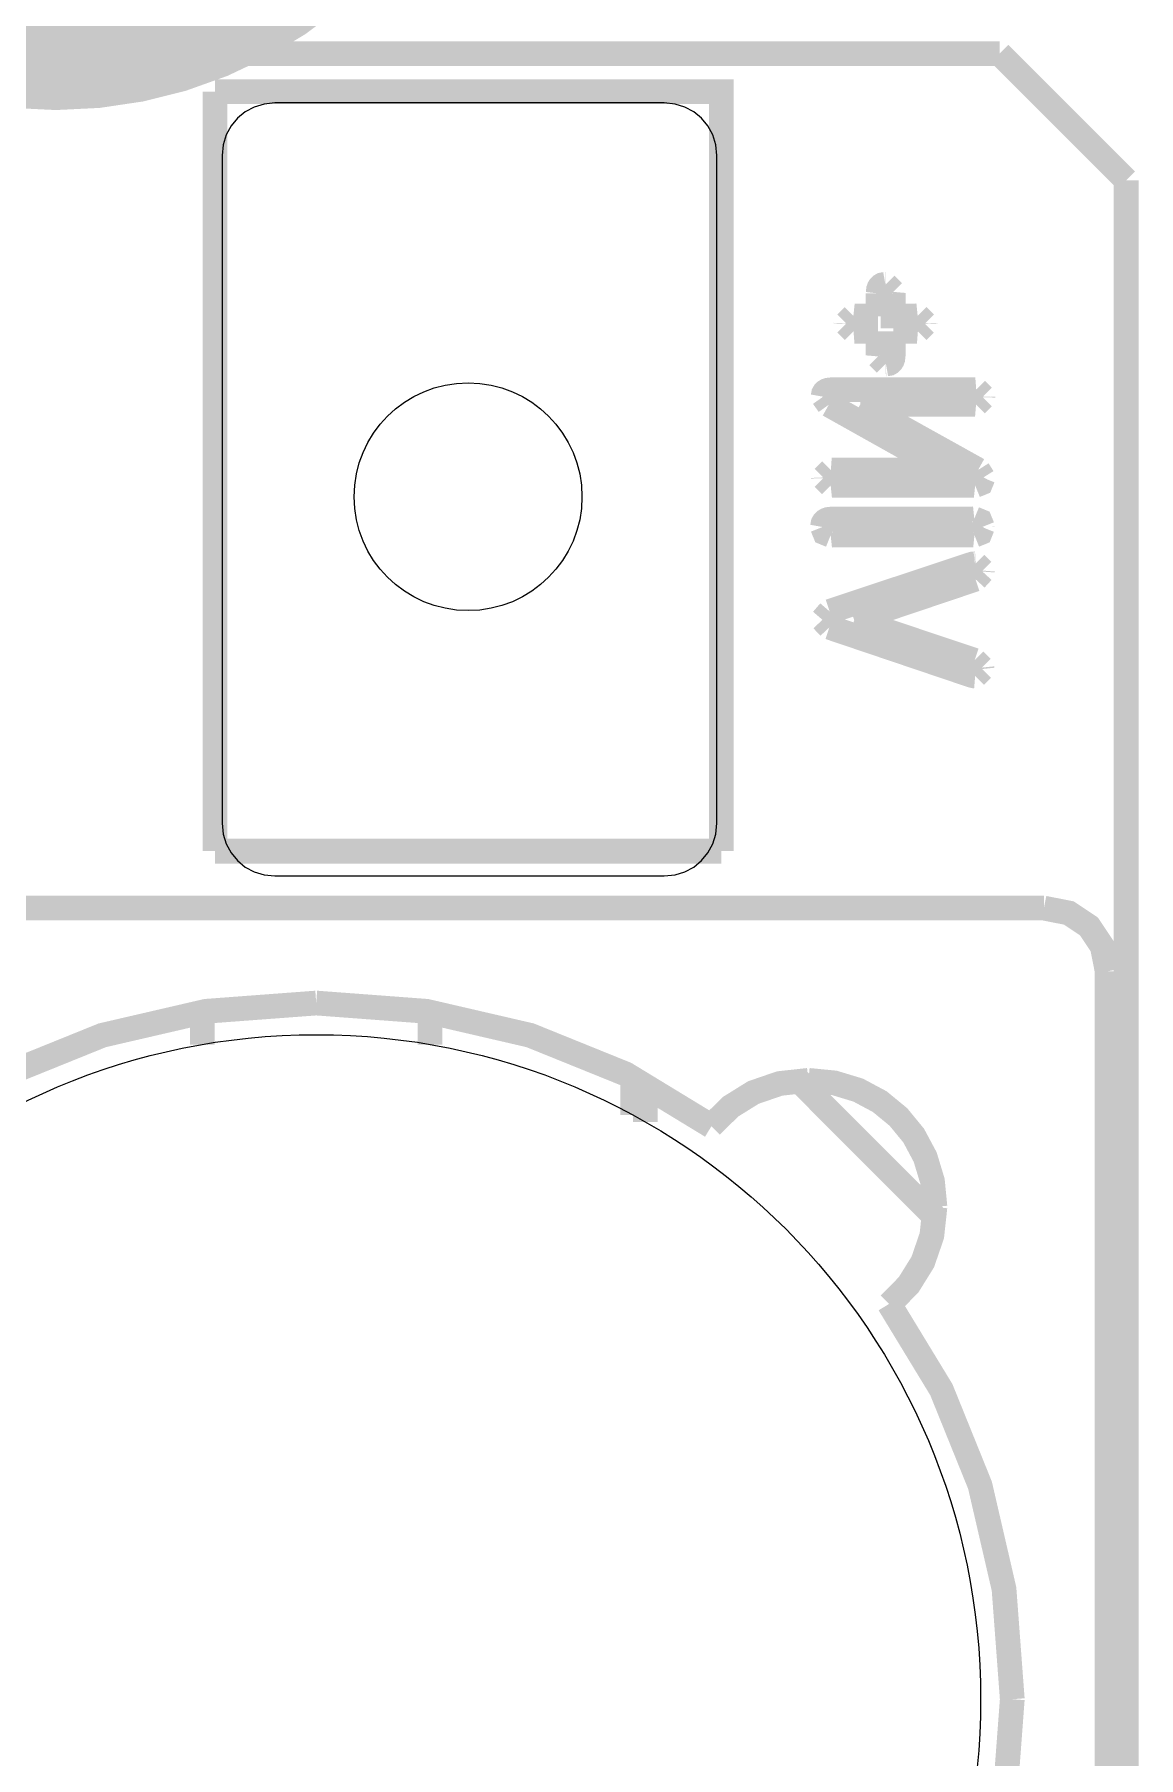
# Model space of a CAD drawing. Header units: inches. Extents: x 15 to 154, y 10 to 111.
# Drawn here: x 129.18 to 129.903, y 101.315 to 102.444 of the extents above; entities that cross this region are included whole.
import ezdxf

# ---------------------------------------------------------------- set-up
doc = ezdxf.new("R2010")
doc.units = ezdxf.units.IN
doc.header["$MEASUREMENT"] = 0
doc.layers.add('BLK_12AWG', color=7, linetype='Continuous')

# ---------------------------------------------------------------- blocks, each defined once
blk = doc.blocks.new('EPAD')
at = {"const_width": 0.5}
blk.add_lwpolyline([(-0.25, 0, 1), (0.25, 0, 1)], format="xyb", close=True, dxfattribs=at)
blk = doc.blocks.new('muflaCard')
at = {"const_width": 0.008}
for points in [[(133.1487150581646, 101.6468024606912), (133.7792660581646, 101.6468024606912)], [(133.1487150581646, 101.6468024606912), (133.7792660581646, 101.6468024606912)], [(133.1487150581646, 101.6468024606912), (133.7792660581646, 101.6468024606912)], [(133.7792660581646, 101.6468024606912), (133.8202110581646, 101.6058574606912)], [(133.7792660581646, 101.6468024606912), (133.8202110581646, 101.6058574606912)], [(133.7792660581646, 101.6468024606912), (133.8202110581646, 101.6058574606912)], [(133.5254080581646, 101.3888494606912), (133.5254080581646, 101.6345184606912)], [(133.6891870581646, 101.3888494606912), (133.6891870581646, 101.6345184606912), (133.5254080581646, 101.6345184606912)], [(133.5254080581646, 101.3888494606912), (133.5254080581646, 101.6345184606912)], [(133.6891870581646, 101.3888494606912), (133.6891870581646, 101.6345184606912), (133.5254080581646, 101.6345184606912)], [(133.5254080581646, 101.3888494606912), (133.5254080581646, 101.6345184606912)], [(133.6891870581646, 101.3888494606912), (133.6891870581646, 101.6345184606912), (133.5254080581646, 101.6345184606912)], [(133.8202110581646, 101.6058574606912), (133.8202110581646, 100.1727864606912)], [(133.8202110581646, 101.6058574606912), (133.8202110581646, 100.1727864606912)], [(133.8202110581646, 101.6058574606912), (133.8202110581646, 100.1727864606912)], [(133.7423060581646, 101.5722084606912), (133.7412770581646, 101.5720244606912), (133.7408720581646, 101.5717944606912), (133.7405410581646, 101.5714714606912), (133.7402830581646, 101.5710574606912), (133.7401000581646, 101.5705504606912), (133.7399520581646, 101.5692604606912)], [(133.7423060581646, 101.5722084606912), (133.7412770581646, 101.5720244606912), (133.7408720581646, 101.5717944606912), (133.7405410581646, 101.5714714606912), (133.7402830581646, 101.5710574606912), (133.7401000581646, 101.5705504606912), (133.7399520581646, 101.5692604606912)], [(133.7423060581646, 101.5722084606912), (133.7412770581646, 101.5720244606912), (133.7408720581646, 101.5717944606912), (133.7405410581646, 101.5714714606912), (133.7402830581646, 101.5710574606912), (133.7401000581646, 101.5705504606912), (133.7399520581646, 101.5692604606912)], [(133.7399520581646, 101.5692604606912), (133.7399520581646, 101.5619014606912)], [(133.7399520581646, 101.5692604606912), (133.7399520581646, 101.5619014606912)], [(133.7399520581646, 101.5692604606912), (133.7399520581646, 101.5619014606912)], [(133.7424130581646, 101.5722114606912), (133.7423060581646, 101.5722084606912)], [(133.7424130581646, 101.5722114606912), (133.7423060581646, 101.5722084606912)], [(133.7424130581646, 101.5722114606912), (133.7423060581646, 101.5722084606912)], [(133.7424130581646, 101.5722114606912), (133.7448590581646, 101.5697644606912)], [(133.7424130581646, 101.5722114606912), (133.7448590581646, 101.5697644606912)], [(133.7424130581646, 101.5722114606912), (133.7448590581646, 101.5697644606912)], [(133.7448200581646, 101.5693274606912), (133.7448590581646, 101.5697644606912)], [(133.7448200581646, 101.5693274606912), (133.7448590581646, 101.5697644606912)], [(133.7448200581646, 101.5693274606912), (133.7448590581646, 101.5697644606912)], [(133.7522480581646, 101.5619934606912), (133.7448200581646, 101.5619934606912), (133.7448200581646, 101.5693294606912)], [(133.7522480581646, 101.5619934606912), (133.7448200581646, 101.5619934606912), (133.7448200581646, 101.5693294606912)], [(133.7522480581646, 101.5619934606912), (133.7448200581646, 101.5619934606912), (133.7448200581646, 101.5693294606912)], [(133.7319500581646, 101.5619524606912), (133.7296000581646, 101.5596024606912)], [(133.7319500581646, 101.5619524606912), (133.7296000581646, 101.5596024606912)], [(133.7319500581646, 101.5619524606912), (133.7296000581646, 101.5596024606912)], [(133.7319500581646, 101.5619524606912), (133.7324340581646, 101.5619014606912)], [(133.7319500581646, 101.5619524606912), (133.7324340581646, 101.5619014606912)], [(133.7319500581646, 101.5619524606912), (133.7324340581646, 101.5619014606912)], [(133.7399520581646, 101.5619014606912), (133.7324330581646, 101.5619014606912)], [(133.7399520581646, 101.5619014606912), (133.7324330581646, 101.5619014606912)], [(133.7399520581646, 101.5619014606912), (133.7324330581646, 101.5619014606912)], [(133.7527440581646, 101.5620434606912), (133.7522470581646, 101.5619934606912)], [(133.7527440581646, 101.5620434606912), (133.7522470581646, 101.5619934606912)], [(133.7527440581646, 101.5620434606912), (133.7522470581646, 101.5619934606912)], [(133.7527440581646, 101.5620434606912), (133.7551960581646, 101.5595924606912)], [(133.7527440581646, 101.5620434606912), (133.7551960581646, 101.5595924606912)], [(133.7527440581646, 101.5620434606912), (133.7551960581646, 101.5595924606912)], [(133.7295990581646, 101.5595914606912), (133.7295920581646, 101.5594114606912)], [(133.7295990581646, 101.5595914606912), (133.7295920581646, 101.5594114606912)], [(133.7295990581646, 101.5595914606912), (133.7295920581646, 101.5594114606912)], [(133.7319980581646, 101.5570054606912), (133.7295920581646, 101.5594114606912)], [(133.7319980581646, 101.5570054606912), (133.7295920581646, 101.5594114606912)], [(133.7319980581646, 101.5570054606912), (133.7295920581646, 101.5594114606912)], [(133.7296000581646, 101.5595934606912), (133.7296000581646, 101.5596024606912)], [(133.7296000581646, 101.5595934606912), (133.7296000581646, 101.5596024606912)], [(133.7296000581646, 101.5595934606912), (133.7296000581646, 101.5596024606912)], [(133.7319980581646, 101.5570054606912), (133.7323660581646, 101.5570334606912)], [(133.7319980581646, 101.5570054606912), (133.7323660581646, 101.5570334606912)], [(133.7319980581646, 101.5570054606912), (133.7323660581646, 101.5570334606912)], [(133.7323650581646, 101.5570334606912), (133.7399520581646, 101.5570334606912)], [(133.7323650581646, 101.5570334606912), (133.7399520581646, 101.5570334606912)], [(133.7323650581646, 101.5570334606912), (133.7399520581646, 101.5570334606912)], [(133.7399520581646, 101.5570334606912), (133.7399520581646, 101.5493094606912)], [(133.7399520581646, 101.5570334606912), (133.7399520581646, 101.5493094606912)], [(133.7399520581646, 101.5570334606912), (133.7399520581646, 101.5493094606912)], [(133.7424890581646, 101.5464294606912), (133.7435190581646, 101.5466134606912), (133.7439240581646, 101.5468444606912), (133.7442550581646, 101.5471664606912), (133.7445120581646, 101.5475814606912), (133.7446960581646, 101.5480874606912), (133.7448430581646, 101.5493774606912), (133.7448430581646, 101.5570334606912)], [(133.7424890581646, 101.5464294606912), (133.7435190581646, 101.5466134606912), (133.7439240581646, 101.5468444606912), (133.7442550581646, 101.5471664606912), (133.7445120581646, 101.5475814606912), (133.7446960581646, 101.5480874606912), (133.7448430581646, 101.5493774606912), (133.7448430581646, 101.5570334606912)], [(133.7424890581646, 101.5464294606912), (133.7435190581646, 101.5466134606912), (133.7439240581646, 101.5468444606912), (133.7442550581646, 101.5471664606912), (133.7445120581646, 101.5475814606912), (133.7446960581646, 101.5480874606912), (133.7448430581646, 101.5493774606912), (133.7448430581646, 101.5570334606912)], [(133.7448430581646, 101.5570334606912), (133.7524530581646, 101.5570334606912)], [(133.7448430581646, 101.5570334606912), (133.7524530581646, 101.5570334606912)], [(133.7448430581646, 101.5570334606912), (133.7524530581646, 101.5570334606912)], [(133.7528180581646, 101.5570054606912), (133.7524530581646, 101.5570334606912)], [(133.7528180581646, 101.5570054606912), (133.7524530581646, 101.5570334606912)], [(133.7528180581646, 101.5570054606912), (133.7524530581646, 101.5570334606912)], [(133.7528180581646, 101.5570054606912), (133.7552030581646, 101.5593914606912)], [(133.7528180581646, 101.5570054606912), (133.7552030581646, 101.5593914606912)], [(133.7528180581646, 101.5570054606912), (133.7552030581646, 101.5593914606912)], [(133.7551960581646, 101.5595704606912), (133.7551960581646, 101.5595924606912)], [(133.7551960581646, 101.5595704606912), (133.7551960581646, 101.5595924606912)], [(133.7551960581646, 101.5595704606912), (133.7551960581646, 101.5595924606912)], [(133.7551960581646, 101.5595694606912), (133.7552030581646, 101.5593914606912)], [(133.7551960581646, 101.5595694606912), (133.7552030581646, 101.5593914606912)], [(133.7551960581646, 101.5595694606912), (133.7552030581646, 101.5593914606912)], [(133.7399520581646, 101.5493074606912), (133.7399150581646, 101.5488814606912)], [(133.7399520581646, 101.5493074606912), (133.7399150581646, 101.5488814606912)], [(133.7399520581646, 101.5493074606912), (133.7399150581646, 101.5488814606912)], [(133.7423700581646, 101.5464264606912), (133.7399150581646, 101.5488814606912)], [(133.7423700581646, 101.5464264606912), (133.7399150581646, 101.5488814606912)], [(133.7423700581646, 101.5464264606912), (133.7399150581646, 101.5488814606912)], [(133.7423700581646, 101.5464264606912), (133.7424900581646, 101.5464294606912)], [(133.7423700581646, 101.5464264606912), (133.7424900581646, 101.5464294606912)], [(133.7423700581646, 101.5464264606912), (133.7424900581646, 101.5464294606912)], [(133.7713770581646, 101.5381104606912), (133.7250060581646, 101.5381104606912), (133.7237560581646, 101.5379684606912), (133.7232650581646, 101.5377924606912), (133.7228630581646, 101.5375444606912), (133.7225510581646, 101.5372264606912), (133.7223270581646, 101.5368374606912), (133.7221490581646, 101.5358484606912)], [(133.7713770581646, 101.5381104606912), (133.7250060581646, 101.5381104606912), (133.7237560581646, 101.5379684606912), (133.7232650581646, 101.5377924606912), (133.7228630581646, 101.5375444606912), (133.7225510581646, 101.5372264606912), (133.7223270581646, 101.5368374606912), (133.7221490581646, 101.5358484606912)], [(133.7713770581646, 101.5381104606912), (133.7250060581646, 101.5381104606912), (133.7237560581646, 101.5379684606912), (133.7232650581646, 101.5377924606912), (133.7228630581646, 101.5375444606912), (133.7225510581646, 101.5372264606912), (133.7223270581646, 101.5368374606912), (133.7221490581646, 101.5358484606912)], [(133.7239990581646, 101.5332434606912), (133.7221490581646, 101.5358454606912)], [(133.7239990581646, 101.5332434606912), (133.7221490581646, 101.5358454606912)], [(133.7239990581646, 101.5332434606912), (133.7221490581646, 101.5358454606912)], [(133.7716910581646, 101.5381334606912), (133.7713760581646, 101.5381104606912)], [(133.7716910581646, 101.5381334606912), (133.7713760581646, 101.5381104606912)], [(133.7716910581646, 101.5381334606912), (133.7713760581646, 101.5381104606912)], [(133.7716510581646, 101.5333494606912), (133.7738950581646, 101.5355934606912)], [(133.7716510581646, 101.5333494606912), (133.7738950581646, 101.5355934606912)], [(133.7716510581646, 101.5333494606912), (133.7738950581646, 101.5355934606912)], [(133.7716910581646, 101.5381334606912), (133.7738990581646, 101.5359254606912)], [(133.7716910581646, 101.5381334606912), (133.7738990581646, 101.5359254606912)], [(133.7716910581646, 101.5381334606912), (133.7738990581646, 101.5359254606912)], [(133.7738900581646, 101.5357334606912), (133.7738990581646, 101.5359254606912)], [(133.7738900581646, 101.5357334606912), (133.7738990581646, 101.5359254606912)], [(133.7738900581646, 101.5357334606912), (133.7738990581646, 101.5359254606912)], [(133.7738910581646, 101.5357344606912), (133.7738950581646, 101.5355934606912)], [(133.7738910581646, 101.5357344606912), (133.7738950581646, 101.5355934606912)], [(133.7738910581646, 101.5357344606912), (133.7738950581646, 101.5355934606912)], [(133.7240000581646, 101.5332424606912), (133.7616870581646, 101.5121254606912), (133.7250060581646, 101.5121254606912)], [(133.7240000581646, 101.5332424606912), (133.7616870581646, 101.5121254606912), (133.7250060581646, 101.5121254606912)], [(133.7240000581646, 101.5332424606912), (133.7616870581646, 101.5121254606912), (133.7250060581646, 101.5121254606912)], [(133.7341930581646, 101.5333794606912), (133.7712850581646, 101.5333794606912)], [(133.7723140581646, 101.5121714606912), (133.7341930581646, 101.5333794606912)], [(133.7341930581646, 101.5333794606912), (133.7712850581646, 101.5333794606912)], [(133.7723140581646, 101.5121714606912), (133.7341930581646, 101.5333794606912)], [(133.7341930581646, 101.5333794606912), (133.7712850581646, 101.5333794606912)], [(133.7723140581646, 101.5121714606912), (133.7341930581646, 101.5333794606912)], [(133.7716510581646, 101.5333494606912), (133.7712850581646, 101.5333804606912)], [(133.7716510581646, 101.5333494606912), (133.7712850581646, 101.5333804606912)], [(133.7716510581646, 101.5333494606912), (133.7712850581646, 101.5333804606912)], [(133.7246670581646, 101.5121494606912), (133.7222540581646, 101.5097354606912)], [(133.7246670581646, 101.5121494606912), (133.7222540581646, 101.5097354606912)], [(133.7246670581646, 101.5121494606912), (133.7222540581646, 101.5097354606912)], [(133.7246670581646, 101.5121494606912), (133.7250070581646, 101.5121254606912)], [(133.7246670581646, 101.5121494606912), (133.7250070581646, 101.5121254606912)], [(133.7246670581646, 101.5121494606912), (133.7250070581646, 101.5121254606912)], [(133.7723150581646, 101.5121704606912), (133.7738900581646, 101.5096594606912)], [(133.7723150581646, 101.5121704606912), (133.7738900581646, 101.5096594606912)], [(133.7723150581646, 101.5121704606912), (133.7738900581646, 101.5096594606912)], [(133.7222630581646, 101.5095214606912), (133.7222540581646, 101.5097354606912)], [(133.7222630581646, 101.5095214606912), (133.7222540581646, 101.5097354606912)], [(133.7222630581646, 101.5095214606912), (133.7222540581646, 101.5097354606912)], [(133.7222630581646, 101.5095194606912), (133.7222630581646, 101.5094864606912)], [(133.7222630581646, 101.5095194606912), (133.7222630581646, 101.5094864606912)], [(133.7222630581646, 101.5095194606912), (133.7222630581646, 101.5094864606912)], [(133.7246080581646, 101.5071414606912), (133.7222630581646, 101.5094864606912)], [(133.7246080581646, 101.5071414606912), (133.7222630581646, 101.5094864606912)], [(133.7246080581646, 101.5071414606912), (133.7222630581646, 101.5094864606912)], [(133.7246080581646, 101.5071414606912), (133.7250750581646, 101.5071894606912)], [(133.7246080581646, 101.5071414606912), (133.7250750581646, 101.5071894606912)], [(133.7246080581646, 101.5071414606912), (133.7250750581646, 101.5071894606912)], [(133.7250740581646, 101.5071894606912), (133.7708280581646, 101.5071894606912)], [(133.7250740581646, 101.5071894606912), (133.7708280581646, 101.5071894606912)], [(133.7250740581646, 101.5071894606912), (133.7708280581646, 101.5071894606912)], [(133.7713600581646, 101.5071324606912), (133.7708290581646, 101.5071884606912)], [(133.7713600581646, 101.5071324606912), (133.7708290581646, 101.5071884606912)], [(133.7713600581646, 101.5071324606912), (133.7708290581646, 101.5071884606912)], [(133.7713600581646, 101.5071324606912), (133.7731580581646, 101.5078624606912), (133.7738910581646, 101.5096594606912)], [(133.7713600581646, 101.5071324606912), (133.7731580581646, 101.5078624606912), (133.7738910581646, 101.5096594606912)], [(133.7713600581646, 101.5071324606912), (133.7731580581646, 101.5078624606912), (133.7738910581646, 101.5096594606912)], [(133.7705310581646, 101.4963104606912), (133.7252350581646, 101.4963104606912), (133.7237940581646, 101.4961474606912), (133.7232290581646, 101.4959444606912), (133.7227660581646, 101.4956594606912), (133.7224060581646, 101.4952924606912), (133.7221490581646, 101.4948444606912), (133.7219430581646, 101.4937054606912)], [(133.7705310581646, 101.4963104606912), (133.7252350581646, 101.4963104606912), (133.7237940581646, 101.4961474606912), (133.7232290581646, 101.4959444606912), (133.7227660581646, 101.4956594606912), (133.7224060581646, 101.4952924606912), (133.7221490581646, 101.4948444606912), (133.7219430581646, 101.4937054606912)], [(133.7705310581646, 101.4963104606912), (133.7252350581646, 101.4963104606912), (133.7237940581646, 101.4961474606912), (133.7232290581646, 101.4959444606912), (133.7227660581646, 101.4956594606912), (133.7224060581646, 101.4952924606912), (133.7221490581646, 101.4948444606912), (133.7219430581646, 101.4937054606912)], [(133.7710680581646, 101.4963654606912), (133.7705330581646, 101.4963114606912)], [(133.7710680581646, 101.4963654606912), (133.7705330581646, 101.4963114606912)], [(133.7710680581646, 101.4963654606912), (133.7705330581646, 101.4963114606912)], [(133.7710680581646, 101.4963654606912), (133.7729450581646, 101.4956024606912), (133.7737080581646, 101.4937254606912)], [(133.7710680581646, 101.4963654606912), (133.7729450581646, 101.4956024606912), (133.7737080581646, 101.4937254606912)], [(133.7710680581646, 101.4963654606912), (133.7729450581646, 101.4956024606912), (133.7737080581646, 101.4937254606912)], [(133.7246090581646, 101.4910414606912), (133.7227140581646, 101.4918114606912), (133.7219440581646, 101.4937064606912)], [(133.7246090581646, 101.4910414606912), (133.7227140581646, 101.4918114606912), (133.7219440581646, 101.4937064606912)], [(133.7246090581646, 101.4910414606912), (133.7227140581646, 101.4918114606912), (133.7219440581646, 101.4937064606912)], [(133.7246090581646, 101.4910414606912), (133.7251640581646, 101.4910994606912)], [(133.7246090581646, 101.4910414606912), (133.7251640581646, 101.4910994606912)], [(133.7246090581646, 101.4910414606912), (133.7251640581646, 101.4910994606912)], [(133.7251660581646, 101.4910994606912), (133.7706230581646, 101.4910994606912)], [(133.7251660581646, 101.4910994606912), (133.7706230581646, 101.4910994606912)], [(133.7251660581646, 101.4910994606912), (133.7706230581646, 101.4910994606912)], [(133.7711190581646, 101.4910514606912), (133.7706210581646, 101.4911004606912)], [(133.7711190581646, 101.4910514606912), (133.7706210581646, 101.4911004606912)], [(133.7711190581646, 101.4910514606912), (133.7706210581646, 101.4911004606912)], [(133.7711190581646, 101.4910514606912), (133.7729600581646, 101.4918004606912), (133.7737090581646, 101.4936414606912)], [(133.7711190581646, 101.4910514606912), (133.7729600581646, 101.4918004606912), (133.7737090581646, 101.4936414606912)], [(133.7711190581646, 101.4910514606912), (133.7729600581646, 101.4918004606912), (133.7737090581646, 101.4936414606912)], [(133.7737080581646, 101.4937074606912), (133.7737080581646, 101.4937254606912)], [(133.7737080581646, 101.4937074606912), (133.7737080581646, 101.4937254606912)], [(133.7737080581646, 101.4937074606912), (133.7737080581646, 101.4937254606912)], [(133.7737080581646, 101.4937044606912), (133.7737090581646, 101.4936414606912)], [(133.7737080581646, 101.4937044606912), (133.7737090581646, 101.4936414606912)], [(133.7737080581646, 101.4937044606912), (133.7737090581646, 101.4936414606912)], [(133.7713080581646, 101.4818204606912), (133.7704980581646, 101.4817204606912), (133.7697310581646, 101.4815004606912), (133.7242750581646, 101.4663944606912)], [(133.7713080581646, 101.4818204606912), (133.7704980581646, 101.4817204606912), (133.7697310581646, 101.4815004606912), (133.7242750581646, 101.4663944606912)], [(133.7713080581646, 101.4818204606912), (133.7704980581646, 101.4817204606912), (133.7697310581646, 101.4815004606912), (133.7242750581646, 101.4663944606912)], [(133.7715020581646, 101.4818294606912), (133.7713080581646, 101.4818204606912)], [(133.7715020581646, 101.4818294606912), (133.7713080581646, 101.4818204606912)], [(133.7715020581646, 101.4818294606912), (133.7713080581646, 101.4818204606912)], [(133.7714470581646, 101.4768164606912), (133.7737080581646, 101.4792834606912)], [(133.7714470581646, 101.4768164606912), (133.7737080581646, 101.4792834606912)], [(133.7714470581646, 101.4768164606912), (133.7737080581646, 101.4792834606912)], [(133.7715020581646, 101.4818294606912), (133.7737310581646, 101.4796014606912)], [(133.7715020581646, 101.4818294606912), (133.7737310581646, 101.4796014606912)], [(133.7715020581646, 101.4818294606912), (133.7737310581646, 101.4796014606912)], [(133.7737080581646, 101.4792834606912), (133.7737310581646, 101.4796014606912)], [(133.7737080581646, 101.4792834606912), (133.7737310581646, 101.4796014606912)], [(133.7737080581646, 101.4792834606912), (133.7737310581646, 101.4796014606912)], [(133.7322280581646, 101.4636064606912), (133.7714450581646, 101.4768154606912)], [(133.7322280581646, 101.4636064606912), (133.7714450581646, 101.4768154606912)], [(133.7322280581646, 101.4636064606912), (133.7714450581646, 101.4768154606912)], [(133.7242070581646, 101.4612524606912), (133.7219430581646, 101.4636754606912)], [(133.7242070581646, 101.4612524606912), (133.7219430581646, 101.4636754606912)], [(133.7242070581646, 101.4612524606912), (133.7219430581646, 101.4636754606912)], [(133.7242740581646, 101.4663944606912), (133.7219440581646, 101.4636754606912)], [(133.7242740581646, 101.4663944606912), (133.7219440581646, 101.4636754606912)], [(133.7242740581646, 101.4663944606912), (133.7219440581646, 101.4636754606912)], [(133.7242060581646, 101.4612524606912), (133.7702110581646, 101.4457114606912), (133.7708740581646, 101.4455454606912), (133.7713540581646, 101.4455054606912)], [(133.7242060581646, 101.4612524606912), (133.7702110581646, 101.4457114606912), (133.7708740581646, 101.4455454606912), (133.7713540581646, 101.4455054606912)], [(133.7242060581646, 101.4612524606912), (133.7702110581646, 101.4457114606912), (133.7708740581646, 101.4455454606912), (133.7713540581646, 101.4455054606912)], [(133.7711710581646, 101.4505794606912), (133.7322280581646, 101.4636064606912)], [(133.7711710581646, 101.4505794606912), (133.7322280581646, 101.4636064606912)], [(133.7711710581646, 101.4505794606912), (133.7322280581646, 101.4636064606912)], [(133.7711700581646, 101.4505794606912), (133.7735700581646, 101.4482244606912)], [(133.7711700581646, 101.4505794606912), (133.7735700581646, 101.4482244606912)], [(133.7711700581646, 101.4505794606912), (133.7735700581646, 101.4482244606912)], [(133.7713550581646, 101.4455054606912), (133.7713630581646, 101.4455054606912)], [(133.7713550581646, 101.4455054606912), (133.7713630581646, 101.4455054606912)], [(133.7713550581646, 101.4455054606912), (133.7713630581646, 101.4455054606912)], [(133.7713630581646, 101.4455054606912), (133.7736190581646, 101.4477614606912)], [(133.7713630581646, 101.4455054606912), (133.7736190581646, 101.4477614606912)], [(133.7713630581646, 101.4455054606912), (133.7736190581646, 101.4477614606912)], [(133.7735710581646, 101.4482264606912), (133.7736190581646, 101.4477614606912)], [(133.7735710581646, 101.4482264606912), (133.7736190581646, 101.4477614606912)], [(133.7735710581646, 101.4482264606912), (133.7736190581646, 101.4477614606912)], [(133.6891870581646, 101.3888494606912), (133.5254080581646, 101.3888494606912)], [(133.6891870581646, 101.3888494606912), (133.5254080581646, 101.3888494606912)], [(133.6891870581646, 101.3888494606912), (133.5254080581646, 101.3888494606912)], [(133.7935970581646, 101.3704244606912), (133.3227310581646, 101.3704244606912)], [(133.7935970581646, 101.3704244606912), (133.3227310581646, 101.3704244606912)], [(133.7935970581646, 101.3704244606912), (133.3227310581646, 101.3704244606912)], [(133.7935970581646, 101.3704244606912), (133.8016540581646, 101.3688444606912), (133.8081510581646, 101.3645064606912), (133.8124900581646, 101.3580084606912), (133.8140690581646, 101.3499514606912)], [(133.7935970581646, 101.3704244606912), (133.8016540581646, 101.3688444606912), (133.8081510581646, 101.3645064606912), (133.8124900581646, 101.3580084606912), (133.8140690581646, 101.3499514606912)], [(133.7935970581646, 101.3704244606912), (133.8016540581646, 101.3688444606912), (133.8081510581646, 101.3645064606912), (133.8124900581646, 101.3580084606912), (133.8140690581646, 101.3499514606912)], [(133.8140690581646, 100.8790854606912), (133.8140690581646, 101.3499514606912)], [(133.8140690581646, 100.8790854606912), (133.8140690581646, 101.3499514606912)], [(133.8140690581646, 100.8790854606912), (133.8140690581646, 101.3499514606912)], [(133.5581640581646, 101.3397154606912), (133.5225090581646, 101.3370454606912), (133.4889530581646, 101.3292764606912), (133.4580330581646, 101.3167694606912), (133.4302870581646, 101.2998864606912)], [(133.5581640581646, 101.3397154606912), (133.5225090581646, 101.3370454606912), (133.4889530581646, 101.3292764606912), (133.4580330581646, 101.3167694606912), (133.4302870581646, 101.2998864606912)], [(133.5581640581646, 101.3397154606912), (133.5225090581646, 101.3370454606912), (133.4889530581646, 101.3292764606912), (133.4580330581646, 101.3167694606912), (133.4302870581646, 101.2998864606912)], [(133.5581640581646, 101.3397154606912), (133.5938180581646, 101.3370454606912), (133.6273740581646, 101.3292764606912), (133.6582940581646, 101.3167694606912), (133.6860400581646, 101.2998864606912)], [(133.5581640581646, 101.3397154606912), (133.5938180581646, 101.3370454606912), (133.6273740581646, 101.3292764606912), (133.6582940581646, 101.3167694606912), (133.6860400581646, 101.2998864606912)], [(133.5581640581646, 101.3397154606912), (133.5938180581646, 101.3370454606912), (133.6273740581646, 101.3292764606912), (133.6582940581646, 101.3167694606912), (133.6860400581646, 101.2998864606912)], [(133.5213130581646, 101.3366804606912), (133.5213130581646, 101.3262974606912)], [(133.5213130581646, 101.3366804606912), (133.5213130581646, 101.3262974606912)], [(133.5213130581646, 101.3366804606912), (133.5213130581646, 101.3262974606912)], [(133.5950140581646, 101.3262974606912), (133.5950140581646, 101.3366804606912)], [(133.5950140581646, 101.3262974606912), (133.5950140581646, 101.3366804606912)], [(133.5950140581646, 101.3262974606912), (133.5950140581646, 101.3366804606912)], [(133.6605260581646, 101.3035424606912), (133.6605260581646, 101.3151064606912)], [(133.6605260581646, 101.3035424606912), (133.6605260581646, 101.3151064606912)], [(133.6605260581646, 101.3035424606912), (133.6605260581646, 101.3151064606912)], [(133.6646200581646, 101.3012674606912), (133.6646200581646, 101.3129644606912)], [(133.6646200581646, 101.3012674606912), (133.6646200581646, 101.3129644606912)], [(133.6646200581646, 101.3012674606912), (133.6646200581646, 101.3129644606912)], [(133.7174020581646, 101.3147014606912), (133.7081020581646, 101.3136874606912), (133.6996150581646, 101.3107694606912), (133.6921570581646, 101.3061334606912), (133.6859450581646, 101.2999654606912)], [(133.7174020581646, 101.3147014606912), (133.7081020581646, 101.3136874606912), (133.6996150581646, 101.3107694606912), (133.6921570581646, 101.3061334606912), (133.6859450581646, 101.2999654606912)], [(133.7174020581646, 101.3147014606912), (133.7081020581646, 101.3136874606912), (133.6996150581646, 101.3107694606912), (133.6921570581646, 101.3061334606912), (133.6859450581646, 101.2999654606912)], [(133.7143180581646, 101.3145854606912), (133.7582310581646, 101.2706724606912)], [(133.7143180581646, 101.3145854606912), (133.7582310581646, 101.2706724606912)], [(133.7143180581646, 101.3145854606912), (133.7582310581646, 101.2706724606912)], [(133.7174020581646, 101.3147014606912), (133.7257740581646, 101.3138874606912), (133.7335160581646, 101.3115434606912), (133.7404790581646, 101.3078194606912), (133.7465120581646, 101.3028654606912), (133.7514650581646, 101.2968334606912), (133.7551880581646, 101.2898704606912), (133.7575330581646, 101.2821284606912), (133.7583470581646, 101.2737564606912)], [(133.7174020581646, 101.3147014606912), (133.7257740581646, 101.3138874606912), (133.7335160581646, 101.3115434606912), (133.7404790581646, 101.3078194606912), (133.7465120581646, 101.3028654606912), (133.7514650581646, 101.2968334606912), (133.7551880581646, 101.2898704606912), (133.7575330581646, 101.2821284606912), (133.7583470581646, 101.2737564606912)], [(133.7174020581646, 101.3147014606912), (133.7257740581646, 101.3138874606912), (133.7335160581646, 101.3115434606912), (133.7404790581646, 101.3078194606912), (133.7465120581646, 101.3028654606912), (133.7514650581646, 101.2968334606912), (133.7551880581646, 101.2898704606912), (133.7575330581646, 101.2821284606912), (133.7583470581646, 101.2737564606912)], [(133.7436110581646, 101.2422994606912), (133.7497790581646, 101.2485114606912), (133.7544150581646, 101.2559694606912), (133.7573330581646, 101.2644564606912), (133.7583470581646, 101.2737564606912)], [(133.7436110581646, 101.2422994606912), (133.7497790581646, 101.2485114606912), (133.7544150581646, 101.2559694606912), (133.7573330581646, 101.2644564606912), (133.7583470581646, 101.2737564606912)], [(133.7436110581646, 101.2422994606912), (133.7497790581646, 101.2485114606912), (133.7544150581646, 101.2559694606912), (133.7573330581646, 101.2644564606912), (133.7583470581646, 101.2737564606912)], [(133.7435310581646, 101.2423954606912), (133.7604140581646, 101.2146494606912), (133.7729210581646, 101.1837294606912), (133.7806900581646, 101.1501724606912), (133.7833610581646, 101.1145184606912)], [(133.7435310581646, 101.2423954606912), (133.7604140581646, 101.2146494606912), (133.7729210581646, 101.1837294606912), (133.7806900581646, 101.1501724606912), (133.7833610581646, 101.1145184606912)], [(133.7435310581646, 101.2423954606912), (133.7604140581646, 101.2146494606912), (133.7729210581646, 101.1837294606912), (133.7806900581646, 101.1501724606912), (133.7833610581646, 101.1145184606912)], [(133.7435310581646, 100.9866414606912), (133.7604140581646, 101.0143874606912), (133.7729210581646, 101.0453074606912), (133.7806900581646, 101.0788644606912), (133.7833610581646, 101.1145184606912)], [(133.7435310581646, 100.9866414606912), (133.7604140581646, 101.0143874606912), (133.7729210581646, 101.0453074606912), (133.7806900581646, 101.0788644606912), (133.7833610581646, 101.1145184606912)], [(133.7435310581646, 100.9866414606912), (133.7604140581646, 101.0143874606912), (133.7729210581646, 101.0453074606912), (133.7806900581646, 101.0788644606912), (133.7833610581646, 101.1145184606912)]]:
    blk.add_lwpolyline(points, dxfattribs=at)
blk.add_lwpolyline([(133.6877700581646, 101.3978574606912), (133.6877700581646, 101.6138574606912), (133.6874320581646, 101.6173334606912), (133.6864590581646, 101.6205474606912), (133.6849130581646, 101.6234384606912), (133.6828560581646, 101.6259434606912), (133.6803510581646, 101.6279994606912), (133.6774600581646, 101.6295454606912), (133.6742460581646, 101.6305184606912), (133.6707700581646, 101.6308574606912), (133.5447700581646, 101.6308574606912), (133.5412940581646, 101.6305184606912), (133.5380800581646, 101.6295454606912), (133.5351890581646, 101.6279994606912), (133.5326840581646, 101.6259434606912), (133.5306270581646, 101.6234384606912), (133.5290810581646, 101.6205474606912), (133.5281080581646, 101.6173334606912), (133.5277700581646, 101.6138574606912), (133.5277700581646, 101.3978574606912), (133.5281080581646, 101.3943814606912), (133.5290810581646, 101.3911674606912), (133.5306270581646, 101.3882764606912), (133.5326840581646, 101.3857714606912), (133.5351890581646, 101.3837144606912), (133.5380800581646, 101.3821684606912), (133.5412940581646, 101.3811954606912), (133.5447700581646, 101.3808574606912), (133.6707700581646, 101.3808574606912), (133.6742460581646, 101.3811954606912), (133.6774600581646, 101.3821684606912), (133.6803510581646, 101.3837144606912), (133.6828560581646, 101.3857714606912), (133.6849130581646, 101.3882764606912), (133.6864590581646, 101.3911674606912), (133.6874320581646, 101.3943814606912), (133.6877700581646, 101.3978574606912)], close=True)
for centre, radius in [((133.6072980581646, 101.5034944606912), 0.03685), ((133.6072980581646, 101.5034944606912), 0.03685), ((133.6072980581646, 101.5034944606912), 0.03685), ((133.5581640581646, 101.1145184606912), 0.214961), ((133.5581640581646, 101.1145184606912), 0.214961), ((133.5581640581646, 101.1145184606912), 0.214961)]:
    blk.add_circle(centre, radius)
at = {"xscale": 0.29, "yscale": 0.29}
blk.add_blockref('EPAD', (133.4739120581646, 101.7735734606912), dxfattribs=at)

msp = doc.modelspace()

# ---------------------------------------------------------------- block references
at = {"layer": 'BLK_12AWG', "xscale": 2.025, "yscale": 2.025, "zscale": 2.025}
msp.add_blockref('muflaCard', (-141.0906334277675, -103.4037577830741), dxfattribs=at)

doc.saveas('drawing.dxf')
